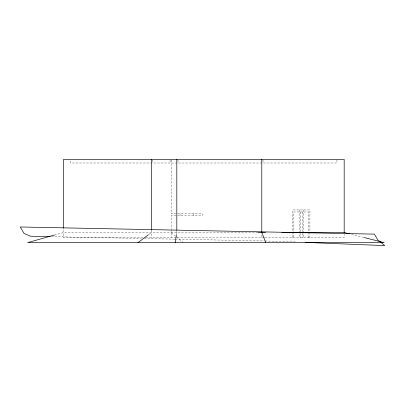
<?xml version="1.0" encoding="UTF-8"?>
<svg xmlns="http://www.w3.org/2000/svg" width="405" height="405" viewBox="0 0 405 405"><rect width="100%" height="100%" fill="white"/><g stroke="black" fill="none" stroke-linecap="round" stroke-linejoin="round"><path stroke-width="0.3" stroke-dasharray="2.02 1.52" d="M176.322 235.467L176.813 232.495M148.949 234.368L151.429 232.495M54.391 235.067L63.509 232.495L257.727 232.495M142.914 237.73L63.509 237.73L63.509 228.886M145.734 237.73L176.332 237.73M264.308 237.73L176.813 237.73L176.813 230.779M264.799 237.73L344.179 237.73L344.179 234.571M51.465 236.662L141.173 238.469M144.332 238.535L174.651 239.147M175.284 239.158L264.359 240.96M264.992 240.97L295.265 241.987M351.454 234.333L363.574 237.396M171.28 232.495L176.043 236.54M176.519 236.945L183.187 242.605M336.95 160L336.95 163.007L70.738 163.007L70.738 160M309.911 237.73L309.911 209.937L292.607 209.937L292.607 237.73M308.721 237.73L308.721 211.972L293.792 211.972L293.792 237.73M303.38 209.937L303.38 237.73M302.191 211.972L302.191 237.73M300.323 211.972L300.323 237.73M299.133 209.937L299.133 237.73M262.987 160L262.987 163.007M261.792 235.204L261.792 237.73M193.772 213.799L193.772 215.425M180.083 213.799L180.083 215.425M178.008 160L178.008 163.007M171.28 160.031L171.28 213.799L202.576 213.799L202.576 215.425L171.28 215.425L171.28 229.053M171.28 229.675L171.28 237.73M170.085 160L170.085 163.007M152.624 160L152.624 163.007M151.429 230.151L151.429 237.73"/><path stroke-width="0.61" d="M175.142 242.605L176.226 236.064M138.024 242.605L148.448 234.743M54.391 235.067L27.656 242.605L384.178 242.605L364.181 237.548M258.015 232.495L265.569 232.495M281.915 232.495L344.179 232.495L349.636 233.872M50.205 236.636L30.618 236.242L24.108 233.493L20.25 226.977L374.382 234.131L378.24 240.641L379.505 241.177L384.75 245.602L305.345 242.398M261.792 232.495L265.771 242.605M344.179 232.678L344.179 159.398L63.509 159.398L63.509 228.253M261.792 159.398L261.792 232.678M176.813 159.398L176.813 230.151M151.429 159.398L151.429 230.151"/></g></svg>
